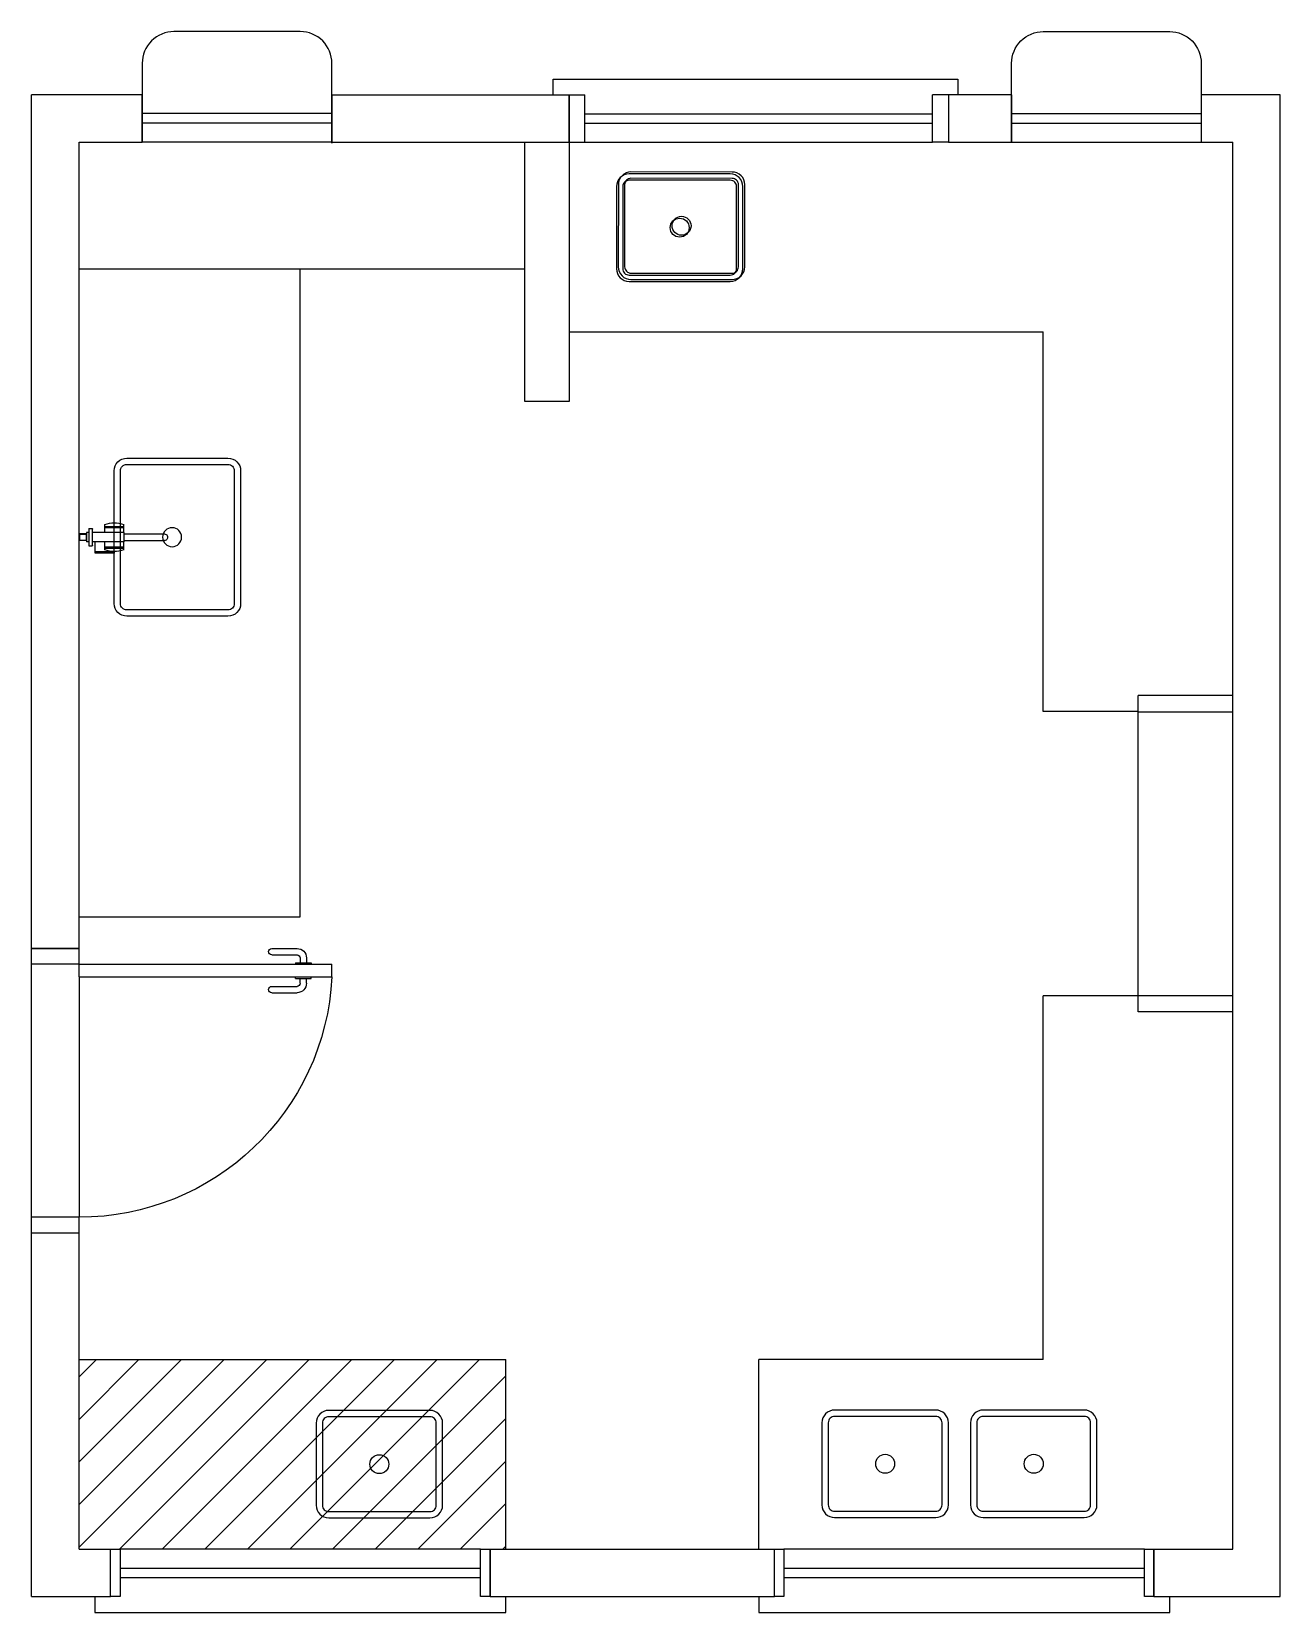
# Model space of a CAD drawing. Extents: x -36 to 357, y 137 to 237.
# Drawn here: x 54.54 to 58.49, y 155.32 to 160.32 of the extents above; entities that cross this region are included whole.
import ezdxf

# ---------------------------------------------------------------- set-up
doc = ezdxf.new("R2010")
doc.units = 0
doc.header["$LTSCALE"] = 0.01
doc.linetypes.add('CONTINU', pattern=[0])
for name, color, linetype in [('01', 1, 'CONTINUOUS'), ('A-PORTA', 3, 'CONTINUOUS'), ('AR-BNC', 251, 'CONTINUOUS'), ('ARQ-BNC-VISTA', 1, 'CONTINUOUS'), ('ARQ-EQP-VISTA', 1, 'CONTINUOUS'), ('BL-SAN-01', 1, 'CONTINUOUS')]:
    doc.layers.add(name, color=color, linetype=linetype)

# ---------------------------------------------------------------- blocks, each defined once
blk = doc.blocks.new('A$C24323779')
at = {"layer": 'ARQ-EQP-VISTA'}
for points in [[(0.04, 0), (0.3, 0, 0.414214), (0.34, 0.04), (0.34, 0.36, 0.414214), (0.3, 0.4), (0.04, 0.4, 0.414214), (0, 0.36), (0, 0.04, 0.414214)], [(0.04, 0.02), (0.3, 0.02, 0.414214), (0.32, 0.04), (0.32, 0.36, 0.414214), (0.3, 0.38), (0.04, 0.38, 0.414214), (0.02, 0.36), (0.02, 0.04, 0.414214)]]:
    blk.add_lwpolyline(points, format="xyb", close=True, dxfattribs=at)
blk.add_circle((0.17, 0.2), 0.03, dxfattribs=at)
blk = doc.blocks.new('P-PM801')
at = {"layer": 'A-PORTA', "color": 0}
for p, q in [((-0.09, 0.15), (-0.09, 0.95)), ((-0.09, 0.95), (-0.05, 0.95)), ((-0.05, 0.15), (-0.05, 0.95)), ((-0.9, 0.15), (-0.9, 0)), ((-0.9, 0.15), (-0.85, 0.15)), ((-0.85, 0.15), (-0.85, 0)), ((-0.09, 0.15), (-0.05, 0.15)), ((-0.05, 0.15), (-0.05, 0)), ((-0.05, 0.15), (0, 0.15)), ((0, 0.15), (0, 0)), ((-0.05, 0), (0, 0)), ((-0.9, 0), (-0.85, 0))]:
    blk.add_line(p, q, dxfattribs=at)
at = {"layer": 'A-PORTA', "color": 1}
for p, q in [((-0.11, 0.8696), (-0.095, 0.8696)), ((-0.095, 0.8346), (-0.095, 0.8846)), ((-0.095, 0.8846), (-0.09, 0.8846)), ((-0.045, 0.8846), (-0.05, 0.8846)), ((-0.045, 0.8346), (-0.045, 0.8846)), ((-0.03, 0.8696), (-0.045, 0.8696)), ((-0.14, 0.7596), (-0.14, 0.8396)), ((-0.12, 0.7596), (-0.12, 0.8396)), ((-0.11, 0.8496), (-0.095, 0.8496)), ((-0.095, 0.8346), (-0.09, 0.8346)), ((-0.045, 0.8346), (-0.05, 0.8346)), ((-0.03, 0.8496), (-0.045, 0.8496)), ((-0.02, 0.7596), (-0.02, 0.8396)), ((0, 0.7596), (0, 0.8396))]:
    blk.add_line(p, q, dxfattribs=at)
for centre, radius, start, end in [((-0.05, 0.151), 0.8, 92.866, 180.0717), ((-0.11, 0.8396), 0.03, 90, 180), ((-0.03, 0.8396), 0.03, 0, 90), ((-0.11, 0.8396), 0.01, 90, 180), ((-0.03, 0.8396), 0.01, 0, 90), ((-0.13, 0.7596), 0.01, 180, 0), ((-0.01, 0.7596), 0.01, 180, 360)]:
    blk.add_arc(centre, radius, start, end, dxfattribs=at)
blk = doc.blocks.new('GUICHÊ')
at = {"layer": 'ARQ-EQP-VISTA'}
for p, q in [((0.59, 0), (-0.01, 0)), ((0.59, -0.0608), (-0.01, -0.0608)), ((0.59, -0.0908), (-0.01, -0.0908))]:
    blk.add_line(p, q, dxfattribs=at)
blk.add_lwpolyline([(0.59, 0), (0.59, -0.25, -0.414214), (0.49, -0.35), (0.09, -0.35, -0.414214), (-0.01, -0.25), (-0.01, 0)], format="xyb", dxfattribs=at)
blk = doc.blocks.new('cuba50x40')
at = {"layer": 'ARQ-EQP-VISTA'}
for points in [[(0.5625, 0.04), (0.5625, 0.36, 0.414214), (0.5225, 0.4), (0.1025, 0.4, 0.414214), (0.0625, 0.36), (0.0625, 0.04, 0.414214), (0.1025, 0), (0.5225, 0, 0.414214)], [(0.5425, 0.04), (0.5425, 0.36, 0.414214), (0.5225, 0.38), (0.1025, 0.38, 0.414214), (0.0825, 0.36), (0.0825, 0.04, 0.414214), (0.1025, 0.02), (0.5225, 0.02, 0.414214)]]:
    blk.add_lwpolyline(points, format="xyb", close=True, dxfattribs=at)
blk.add_circle((0.3125, 0.1832), 0.03, dxfattribs=at)
blk = doc.blocks.new('torneira eletrica')
at = {"layer": 'AR-BNC'}
blk.add_line((217.6174, -40.8241), (217.5872, -40.8241), dxfattribs=at)
at = {"layer": 'BL-SAN-01', "linetype": 'CONTINU'}
for p, q in [((217.5572, -40.8542), (217.5318, -40.8542)), ((217.5378, -40.8542), (217.5379, -40.9142)), ((217.5418, -40.8542), (217.5419, -40.9142)), ((217.6125, -40.8542), (217.5872, -40.8542)), ((217.6025, -40.8542), (217.6024, -40.9142)), ((217.6065, -40.8542), (217.6064, -40.9142)), ((217.5572, -40.9142), (217.5319, -40.9142)), ((217.6124, -40.9142), (217.5872, -40.9142))]:
    blk.add_line(p, q, dxfattribs=at)
for points in [[(217.5572, -40.7965), (217.5872, -40.7965)], [(217.5572, -40.8041), (217.5572, -40.7965)], [(217.5619, -40.7743), (217.5633, -40.773)], [(217.5619, -40.7965), (217.5619, -40.7743)], [(217.5619, -40.7743), (217.5817, -40.7743)], [(217.5619, -40.7955), (217.5817, -40.7955)], [(217.5627, -40.7735), (217.5627, -40.7955)], [(217.5633, -40.773), (217.5649, -40.773)], [(217.5649, -40.773), (217.5812, -40.773)], [(217.5825, -40.7743), (217.5812, -40.773)], [(217.5817, -40.7735), (217.5817, -40.7955)], [(217.5825, -40.7955), (217.5817, -40.7955)], [(217.5825, -40.7965), (217.5825, -40.7743)], [(217.5872, -40.8041), (217.5872, -40.7965)], [(217.5452, -40.8041), (217.5452, -40.8145)], [(217.5452, -40.8041), (217.5992, -40.8041)], [(217.5976, -40.8161), (217.5468, -40.8161)], [(217.5572, -40.9142), (217.5572, -40.8161)], [(217.5872, -40.9142), (217.5872, -40.8161)], [(217.5992, -40.8041), (217.5992, -40.8145)], [(217.5572, -40.9142), (217.5872, -40.9142)], [(217.5619, -40.9142), (217.5619, -41.043)], [(217.5825, -40.9142), (217.5825, -41.043)], [(217.5709, -41.0533), (217.5722, -41.0533)]]:
    blk.add_lwpolyline(points, dxfattribs=at)
for points in [[(217.5452, -40.8145, 0.414208), (217.5468, -40.8161)], [(217.5976, -40.8161, 0.414212), (217.5992, -40.8145)], [(217.5619, -41.043, 1), (217.5825, -41.043)]]:
    blk.add_lwpolyline(points, format="xyb", dxfattribs=at)
blk.add_lwpolyline([(217.6174, -40.8841), (217.6224, -40.8841), (217.6224, -40.8241), (217.6174, -40.8241)], close=True, dxfattribs=at)
for centre, start, end in [((217.6194, -40.8841), 161.144, 198.9933), ((217.5249, -40.8841), 341.0067, 18.856)]:
    blk.add_arc(centre, 0.0925, start, end, dxfattribs=at)

msp = doc.modelspace()

# ---------------------------------------------------------------- hatches: boundary and pattern name
at = {"layer": '01'}
h = msp.add_hatch(dxfattribs=at)
h.set_pattern_fill('ANSI31', color=10, scale=0.03)
h.set_pattern_definition([(45, (5.86814, -4.96519), (-0.06735192, 0.06735192), [])])
h.paths.add_polyline_path([(54.6883, 156.1181), (56.0383, 156.1181), (56.0383, 155.5181), (54.6883, 155.5181)])

# ---------------------------------------------------------------- linework, layer by layer
at = {"layer": 'ARQ-BNC-VISTA'}
for p, q in [((54.5383, 157.4181), (54.5383, 160.1181)), ((54.8883, 160.1181), (54.5383, 160.1181)), ((54.8883, 159.9681), (54.8883, 160.1181)), ((54.8883, 159.9681), (54.8883, 160.1181)), ((55.4883, 160.1181), (56.2383, 160.1181)), ((55.4884, 160.1154), (55.4884, 159.9654)), ((55.4884, 159.9654), (55.4884, 160.1154)), ((56.2383, 160.1181), (56.2883, 160.1181)), ((56.2383, 160.1181), (56.2383, 159.9681)), ((56.2383, 159.9681), (56.2383, 160.1181)), ((56.2883, 159.9681), (56.2883, 160.1181)), ((57.3883, 159.9681), (57.3883, 160.1181)), ((57.4383, 160.1181), (57.3883, 160.1181)), ((57.6383, 160.1181), (57.4383, 160.1181)), ((57.4383, 160.1181), (57.4383, 159.9681)), ((57.6383, 160.1181), (57.6383, 159.9681)), ((58.4883, 160.1181), (58.2383, 160.1181)), ((58.2383, 160.1181), (58.2383, 159.9681)), ((58.4883, 155.3681), (58.4883, 160.1181)), ((56.2883, 160.0581), (57.3883, 160.0581)), ((56.2883, 160.0281), (57.3883, 160.0281)), ((54.6883, 159.9681), (54.8883, 159.9681)), ((54.6883, 157.4181), (54.6883, 159.9681)), ((55.4884, 159.9681), (56.2383, 159.9681)), ((56.2383, 159.9681), (56.2883, 159.9681)), ((56.2883, 159.9681), (57.3883, 159.9681)), ((57.4383, 159.9681), (57.3883, 159.9681)), ((57.4383, 159.9681), (57.6383, 159.9681)), ((58.2383, 159.9681), (58.3383, 159.9681)), ((58.3383, 155.5181), (58.3383, 159.9681)), ((54.6883, 159.5681), (56.0983, 159.5681)), ((55.3883, 157.5181), (55.3883, 159.5681)), ((56.2383, 159.3681), (57.7383, 159.3681)), ((57.7383, 158.1681), (57.7383, 159.3681)), ((58.4885, 158.4485), (58.4883, 158.4485)), ((58.0383, 157.2181), (58.0383, 158.2181)), ((58.3383, 158.2181), (58.0383, 158.2181)), ((58.0383, 158.1681), (57.7383, 158.1681)), ((58.3383, 158.1656), (58.0383, 158.1656)), ((54.6883, 157.5181), (55.3883, 157.5181)), ((54.5383, 157.4181), (54.6883, 157.4181)), ((54.5383, 156.5681), (54.5383, 157.3681)), ((54.6883, 157.3281), (54.6883, 156.5681)), ((57.7383, 156.1181), (57.7383, 157.2681)), ((58.0383, 157.2681), (57.7383, 157.2681)), ((58.3383, 157.2681), (58.0383, 157.2681)), ((58.3383, 157.2181), (58.0383, 157.2181)), ((54.5383, 155.3681), (54.5383, 156.5181)), ((54.6883, 156.5181), (54.5383, 156.5181)), ((54.6883, 155.5181), (54.6883, 156.5181)), ((54.6883, 156.1181), (56.0383, 156.1181)), ((56.0383, 155.5181), (56.0383, 156.1181)), ((57.7383, 156.1181), (56.8383, 156.1181)), ((56.8383, 155.5181), (56.8383, 156.1181)), ((54.6883, 155.5181), (54.7883, 155.5181)), ((54.6883, 155.5181), (54.7883, 155.5181)), ((54.7883, 155.3681), (54.7883, 155.5181)), ((54.7883, 155.3681), (54.7883, 155.5181)), ((55.9586, 155.5181), (54.8183, 155.5181)), ((55.9886, 155.5181), (56.8883, 155.5181)), ((55.9886, 155.3681), (55.9886, 155.5181)), ((55.9886, 155.3681), (55.9886, 155.5181)), ((56.8883, 155.3681), (56.8883, 155.5181)), ((56.8883, 155.3681), (56.8883, 155.5181)), ((58.0586, 155.5181), (56.9183, 155.5181)), ((58.0886, 155.5181), (58.3383, 155.5181)), ((58.0886, 155.3681), (58.0886, 155.5181)), ((54.8183, 155.4581), (55.9586, 155.4581)), ((56.9183, 155.4581), (58.0586, 155.4581)), ((54.8183, 155.4281), (55.9586, 155.4281)), ((56.9183, 155.4281), (58.0586, 155.4281)), ((54.5383, 155.3681), (54.7883, 155.3681)), ((55.9886, 155.3681), (56.8883, 155.3681)), ((56.3083, 155.3681), (56.7333, 155.3681)), ((58.0886, 155.3681), (58.4883, 155.3681))]:
    msp.add_line(p, q, dxfattribs=at)
for points in [[(56.1883, 160.1181), (56.1883, 160.1681), (57.4683, 160.1681), (57.4683, 160.1181)], [(56.2383, 159.9681), (56.2383, 159.9681), (56.2383, 159.1481), (56.0983, 159.1481), (56.0983, 159.9681)], [(54.7383, 155.3681), (54.7383, 155.3181), (56.0386, 155.3181), (56.0386, 155.3681)], [(56.8383, 155.3681), (56.8383, 155.3181), (58.1386, 155.3181), (58.1386, 155.3681)]]:
    msp.add_lwpolyline(points, dxfattribs=at)
for points in [[(54.8183, 155.3681), (54.7883, 155.3681), (54.7883, 155.5181), (54.8183, 155.5181)], [(55.9886, 155.3681), (55.9586, 155.3681), (55.9586, 155.5181), (55.9886, 155.5181)], [(56.9183, 155.3681), (56.8883, 155.3681), (56.8883, 155.5181), (56.9183, 155.5181)], [(58.0886, 155.3681), (58.0586, 155.3681), (58.0586, 155.5181), (58.0886, 155.5181)]]:
    msp.add_lwpolyline(points, close=True, dxfattribs=at)

# ---------------------------------------------------------------- block references
at = {"layer": '01', "color": 10, "xscale": -1, "rotation": 269.9999999999931}
msp.add_blockref('cuba50x40', (54.7995, 158.4065), dxfattribs=at)
at = {"layer": 'ARQ-BNC-VISTA', "xscale": -1}
for name, p, rotation in [('GUICHÊ', (54.8983, 159.9681), 180), ('torneira eletrica', (13.9153, 376.2912), 89.9999999999932), ('P-PM801', (54.5383, 157.4181), 269.9999999999565)]:
    msp.add_blockref(name, p, dxfattribs=dict(at, rotation=rotation))
at = {"layer": 'ARQ-BNC-VISTA'}
for name, p, rotation in [('GUICHÊ', (58.2283, 159.9681), 179.9999999999961), ('A$C24323779', (56.3883, 159.8681), 270.0000000000077), ('A$C24323779', (56.3943, 159.8742), 269.977202121132), ('A$C24323779', (55.4383, 155.957), 270.0000000000077), ('A$C24323779', (57.0383, 155.9581), 270.0000000000077), ('A$C24323779', (57.5083, 155.9581), 270.0000000000077)]:
    msp.add_blockref(name, p, dxfattribs=dict(at, rotation=rotation))

doc.saveas('drawing.dxf')
